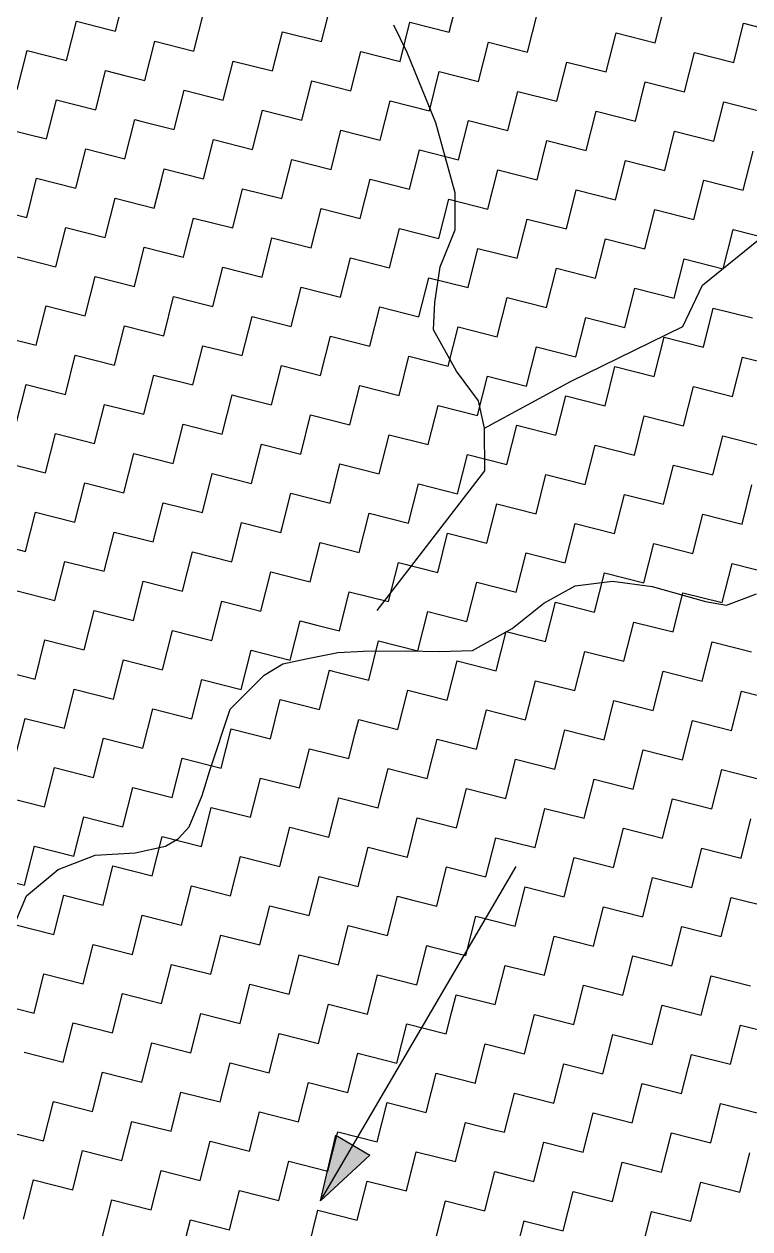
# Model space of a CAD drawing. Header units: metres. Extents: x 281097 to 285452, y 2029380 to 2031700.
# Drawn here: x 284293.6 to 284515.2, y 2030580.9 to 2030948.3 of the extents above; entities that cross this region are included whole.
import ezdxf

# ---------------------------------------------------------------- set-up
doc = ezdxf.new("R2010")
doc.units = ezdxf.units.M
doc.header["$MEASUREMENT"] = 0
doc.layers.add('LINE_WATER', color=4, linetype='Continuous')
doc.layers.add('POLY_HATCH', color=12, linetype='Continuous')

msp = doc.modelspace()

# ---------------------------------------------------------------- hatches: boundary and pattern name
h = msp.add_hatch(color=256)
h.paths.add_polyline_path([(284394.02, 2030606.4), (284388.84, 2030609.44), (284384.09, 2030589.49)])
h.paths.add_polyline_path([(284384.09, 2030589.49), (284399.19, 2030603.37), (284394.02, 2030606.4)])

# ---------------------------------------------------------------- linework, layer by layer
for points in [[(284384.09, 2030589.49), (284443.88, 2030691.39)], [(284384.09, 2030589.49), (284388.84, 2030609.44)], [(284388.84, 2030609.44), (284399.19, 2030603.37)], [(284384.09, 2030589.49), (284399.19, 2030603.37)]]:
    msp.add_lwpolyline(points)
at = {"layer": 'LINE_WATER'}
for p, q in [((284410.6, 2030939.64), (284406.5, 2030948.03)), ((284419.31, 2030918.2), (284410.6, 2030939.64)), ((284425.23, 2030896.91), (284419.31, 2030918.2)), ((284425.2, 2030885.61), (284425.23, 2030896.91)), ((284420.64, 2030874.32), (284425.2, 2030885.61)), ((284500.72, 2030868.74), (284517.79, 2030882.51)), ((284419.01, 2030863.42), (284420.64, 2030874.32)), ((284494.69, 2030856.13), (284500.72, 2030868.74)), ((284418.59, 2030855.04), (284419.01, 2030863.42)), ((284425.6, 2030842.52), (284418.59, 2030855.04)), ((284460.45, 2030839.35), (284494.69, 2030856.13)), ((284432.36, 2030833.46), (284425.6, 2030842.52)), ((284434.2, 2030825.07), (284460.45, 2030839.35)), ((284434.2, 2030825.07), (284432.36, 2030833.46)), ((284434.29, 2030812.04), (284434.2, 2030825.07)), ((284401.44, 2030769.46), (284434.29, 2030812.04)), ((284452.27, 2030771.71), (284461.81, 2030777.01)), ((284461.81, 2030777.01), (284473.27, 2030778.45)), ((284473.27, 2030778.45), (284485.4, 2030776.82)), ((284485.4, 2030776.82), (284501.61, 2030772.23)), ((284508.07, 2030771.08), (284517.16, 2030774.56)), ((284442.6, 2030764.03), (284452.27, 2030771.71)), ((284501.61, 2030772.23), (284508.07, 2030771.08)), ((284430.56, 2030757.3), (284442.6, 2030764.03)), ((284372.58, 2030753.18), (284379.73, 2030754.74)), ((284379.73, 2030754.74), (284389.38, 2030756.64)), ((284389.38, 2030756.64), (284397.21, 2030757.06)), ((284397.21, 2030757.06), (284410.25, 2030757.14)), ((284410.25, 2030757.14), (284420.35, 2030756.99)), ((284420.35, 2030756.99), (284430.56, 2030757.3)), ((284366.9, 2030749.79), (284372.58, 2030753.18)), ((284356.54, 2030739.39), (284366.9, 2030749.79)), ((284350.36, 2030720.71), (284356.54, 2030739.39)), ((284347.96, 2030713.12), (284350.36, 2030720.71)), ((284344.07, 2030703.49), (284347.96, 2030713.12)), ((284340.77, 2030699.99), (284344.07, 2030703.49)), ((284336.79, 2030697.62), (284340.77, 2030699.99)), ((284327.6, 2030695.61), (284336.79, 2030697.62)), ((284304.1, 2030690.47), (284315.35, 2030694.86)), ((284315.35, 2030694.86), (284327.6, 2030695.61)), ((284294.35, 2030682.45), (284304.1, 2030690.47)), ((284289.56, 2030671.13), (284294.35, 2030682.45))]:
    msp.add_line(p, q, dxfattribs=at)
at = {"layer": 'POLY_HATCH', "linetype": 'Continuous'}
for p, q in [((284321.57, 2030946.17), (284324.61, 2030958.14)), ((284423.4, 2030945.85), (284426.44, 2030957.82)), ((284384.46, 2030942.98), (284387.49, 2030954.95)), ((284486.29, 2030942.66), (284489.32, 2030954.63)), ((284345.51, 2030940.1), (284348.55, 2030952.07)), ((284447.35, 2030939.78), (284450.38, 2030951.76)), ((284306.57, 2030937.23), (284309.6, 2030949.2)), ((284309.6, 2030949.2), (284319.55, 2030946.68)), ((284319.55, 2030946.68), (284321.57, 2030946.17)), ((284369.46, 2030934.04), (284372.49, 2030946.01)), ((284372.49, 2030946.01), (284384.46, 2030942.98)), ((284408.4, 2030936.91), (284411.43, 2030948.88)), ((284411.43, 2030948.88), (284423.4, 2030945.85)), ((284471.29, 2030933.72), (284474.32, 2030945.69)), ((284474.32, 2030945.69), (284486.29, 2030942.66)), ((284510.23, 2030936.59), (284513.27, 2030948.56)), ((284513.27, 2030948.56), (284525.24, 2030945.53)), ((284330.51, 2030931.16), (284333.54, 2030943.13)), ((284333.54, 2030943.13), (284345.51, 2030940.1)), ((284432.34, 2030930.85), (284435.38, 2030942.82)), ((284435.38, 2030942.82), (284447.35, 2030939.78)), ((284291.57, 2030928.29), (284294.6, 2030940.26)), ((284294.6, 2030940.26), (284306.57, 2030937.23)), ((284393.4, 2030927.97), (284396.43, 2030939.94)), ((284396.43, 2030939.94), (284408.4, 2030936.91)), ((284495.23, 2030927.65), (284498.26, 2030939.63)), ((284498.26, 2030939.63), (284510.23, 2030936.59)), ((284354.45, 2030925.1), (284357.49, 2030937.07)), ((284357.49, 2030937.07), (284369.46, 2030934.04)), ((284456.28, 2030924.78), (284459.32, 2030936.75)), ((284459.32, 2030936.75), (284471.29, 2030933.72)), ((284315.51, 2030922.22), (284318.54, 2030934.2)), ((284318.54, 2030934.2), (284324.43, 2030932.7)), ((284324.43, 2030932.7), (284330.51, 2030931.16)), ((284378.4, 2030919.03), (284381.43, 2030931)), ((284381.43, 2030931), (284393.4, 2030927.97)), ((284417.34, 2030921.91), (284420.37, 2030933.88)), ((284420.37, 2030933.88), (284432.34, 2030930.85)), ((284339.45, 2030916.16), (284342.48, 2030928.13)), ((284342.48, 2030928.13), (284354.45, 2030925.1)), ((284441.28, 2030915.84), (284444.31, 2030927.81)), ((284444.31, 2030927.81), (284456.28, 2030924.78)), ((284480.23, 2030918.72), (284483.26, 2030930.69)), ((284483.26, 2030930.69), (284495.23, 2030927.65)), ((284300.51, 2030913.29), (284303.54, 2030925.26)), ((284303.54, 2030925.26), (284315.51, 2030922.22)), ((284402.34, 2030912.97), (284405.37, 2030924.94)), ((284405.37, 2030924.94), (284417.34, 2030921.91)), ((284504.17, 2030912.65), (284507.2, 2030924.62)), ((284507.2, 2030924.62), (284519.17, 2030921.59)), ((284363.39, 2030910.1), (284366.42, 2030922.07)), ((284366.42, 2030922.07), (284378.4, 2030919.03)), ((284465.22, 2030909.78), (284468.26, 2030921.75)), ((284468.26, 2030921.75), (284480.23, 2030918.72)), ((284288.53, 2030916.32), (284300.51, 2030913.29)), ((284324.45, 2030907.22), (284327.48, 2030919.19)), ((284327.48, 2030919.19), (284329.32, 2030918.73)), ((284329.32, 2030918.73), (284339.45, 2030916.16)), ((284426.28, 2030906.9), (284429.31, 2030918.88)), ((284429.31, 2030918.88), (284441.28, 2030915.84)), ((284348.39, 2030901.16), (284351.42, 2030913.13)), ((284351.42, 2030913.13), (284363.39, 2030910.1)), ((284387.33, 2030904.03), (284390.37, 2030916)), ((284390.37, 2030916), (284402.34, 2030912.97)), ((284450.22, 2030900.84), (284453.25, 2030912.81)), ((284453.25, 2030912.81), (284465.22, 2030909.78)), ((284489.17, 2030903.71), (284492.2, 2030915.68)), ((284492.2, 2030915.68), (284504.17, 2030912.65)), ((284309.44, 2030898.28), (284312.48, 2030910.25)), ((284312.48, 2030910.25), (284324.45, 2030907.22)), ((284411.28, 2030897.97), (284414.31, 2030909.94)), ((284414.31, 2030909.94), (284426.28, 2030906.9)), ((284513.11, 2030897.65), (284516.14, 2030909.62)), ((284372.33, 2030895.09), (284375.36, 2030907.06)), ((284375.36, 2030907.06), (284387.33, 2030904.03)), ((284474.16, 2030894.77), (284477.19, 2030906.75)), ((284477.19, 2030906.75), (284489.17, 2030903.71)), ((284335.57, 2030900.84), (284336.42, 2030904.19)), ((284336.42, 2030904.19), (284348.39, 2030901.16)), ((284435.22, 2030891.9), (284438.25, 2030903.87)), ((284438.25, 2030903.87), (284450.22, 2030900.84)), ((284294.44, 2030889.34), (284297.47, 2030901.32)), ((284297.47, 2030901.32), (284309.44, 2030898.28)), ((284333.39, 2030892.22), (284335.57, 2030900.84)), ((284357.33, 2030886.15), (284360.36, 2030898.12)), ((284360.36, 2030898.12), (284372.33, 2030895.09)), ((284396.27, 2030889.03), (284399.3, 2030901)), ((284399.3, 2030901), (284411.28, 2030897.97)), ((284459.16, 2030885.84), (284462.19, 2030897.81)), ((284462.19, 2030897.81), (284474.16, 2030894.77)), ((284498.1, 2030888.71), (284501.14, 2030900.68)), ((284501.14, 2030900.68), (284513.11, 2030897.65)), ((284318.38, 2030883.28), (284321.41, 2030895.25)), ((284321.41, 2030895.25), (284333.39, 2030892.22)), ((284420.21, 2030882.96), (284423.25, 2030894.93)), ((284423.25, 2030894.93), (284435.22, 2030891.9)), ((284282.47, 2030892.38), (284294.44, 2030889.34)), ((284381.27, 2030880.09), (284384.3, 2030892.06)), ((284384.3, 2030892.06), (284396.27, 2030889.03)), ((284483.1, 2030879.77), (284486.13, 2030891.74)), ((284486.13, 2030891.74), (284498.1, 2030888.71)), ((284342.95, 2030879.7), (284345.36, 2030889.19)), ((284345.36, 2030889.19), (284357.33, 2030886.15)), ((284444.16, 2030876.9), (284447.19, 2030888.87)), ((284447.19, 2030888.87), (284459.16, 2030885.84)), ((284303.38, 2030874.34), (284306.41, 2030886.31)), ((284306.41, 2030886.31), (284318.38, 2030883.28)), ((284366.27, 2030871.15), (284369.3, 2030883.12)), ((284369.3, 2030883.12), (284381.27, 2030880.09)), ((284405.21, 2030874.02), (284408.24, 2030885.99)), ((284408.24, 2030885.99), (284420.21, 2030882.96)), ((284507.04, 2030873.71), (284510.07, 2030885.68)), ((284510.07, 2030885.68), (284522.05, 2030882.65)), ((284327.32, 2030868.28), (284330.35, 2030880.25)), ((284330.35, 2030880.25), (284342.32, 2030877.21)), ((284342.32, 2030877.21), (284342.95, 2030879.7)), ((284429.15, 2030867.96), (284432.18, 2030879.93)), ((284432.18, 2030879.93), (284444.16, 2030876.9)), ((284468.1, 2030870.83), (284471.13, 2030882.8)), ((284471.13, 2030882.8), (284483.1, 2030879.77)), ((284291.41, 2030877.37), (284303.38, 2030874.34)), ((284390.21, 2030865.09), (284393.24, 2030877.06)), ((284393.24, 2030877.06), (284405.21, 2030874.02)), ((284492.04, 2030864.77), (284495.07, 2030876.74)), ((284495.07, 2030876.74), (284507.04, 2030873.71)), ((284351.26, 2030862.21), (284354.29, 2030874.18)), ((284354.29, 2030874.18), (284366.27, 2030871.15)), ((284453.09, 2030861.89), (284456.13, 2030873.87)), ((284456.13, 2030873.87), (284468.1, 2030870.83)), ((284312.32, 2030859.34), (284315.35, 2030871.31)), ((284315.35, 2030871.31), (284327.32, 2030868.28)), ((284414.15, 2030859.02), (284417.18, 2030870.99)), ((284417.18, 2030870.99), (284429.15, 2030867.96)), ((284336.26, 2030853.27), (284339.29, 2030865.24)), ((284339.29, 2030865.24), (284348.85, 2030862.82)), ((284375.2, 2030856.15), (284378.24, 2030868.12)), ((284378.24, 2030868.12), (284390.21, 2030865.09)), ((284438.09, 2030852.96), (284441.12, 2030864.93)), ((284441.12, 2030864.93), (284453.09, 2030861.89)), ((284477.04, 2030855.83), (284480.07, 2030867.8)), ((284480.07, 2030867.8), (284492.04, 2030864.77)), ((284297.31, 2030850.4), (284300.35, 2030862.37)), ((284300.35, 2030862.37), (284312.32, 2030859.34)), ((284348.85, 2030862.82), (284351.26, 2030862.21)), ((284399.15, 2030850.08), (284402.18, 2030862.05)), ((284402.18, 2030862.05), (284414.15, 2030859.02)), ((284500.98, 2030849.76), (284504.01, 2030861.74)), ((284504.01, 2030861.74), (284515.98, 2030858.7)), ((284360.2, 2030847.21), (284363.23, 2030859.18)), ((284363.23, 2030859.18), (284375.2, 2030856.15)), ((284462.03, 2030846.89), (284465.06, 2030858.86)), ((284465.06, 2030858.86), (284477.04, 2030855.83)), ((284321.26, 2030844.33), (284324.29, 2030856.31)), ((284324.29, 2030856.31), (284336.26, 2030853.27)), ((284423.09, 2030844.02), (284426.12, 2030855.99)), ((284426.12, 2030855.99), (284438.09, 2030852.96)), ((284285.34, 2030853.43), (284297.31, 2030850.4)), ((284345.2, 2030838.27), (284348.23, 2030850.24)), ((284348.23, 2030850.24), (284353.74, 2030848.85)), ((284384.14, 2030841.14), (284387.17, 2030853.11)), ((284387.17, 2030853.11), (284399.15, 2030850.08)), ((284485.97, 2030840.83), (284489.01, 2030852.8)), ((284489.01, 2030852.8), (284500.98, 2030849.76)), ((284306.25, 2030835.4), (284309.28, 2030847.37)), ((284309.28, 2030847.37), (284321.26, 2030844.33)), ((284353.74, 2030848.85), (284360.2, 2030847.21)), ((284408.08, 2030835.08), (284411.12, 2030847.05)), ((284411.12, 2030847.05), (284423.09, 2030844.02)), ((284447.03, 2030837.95), (284450.06, 2030849.92)), ((284450.06, 2030849.92), (284462.03, 2030846.89)), ((284509.92, 2030834.76), (284512.95, 2030846.73)), ((284512.95, 2030846.73), (284524.92, 2030843.7)), ((284369.14, 2030832.21), (284372.17, 2030844.18)), ((284372.17, 2030844.18), (284384.14, 2030841.14)), ((284470.97, 2030831.89), (284474, 2030843.86)), ((284474, 2030843.86), (284485.97, 2030840.83)), ((284330.19, 2030829.33), (284333.23, 2030841.3)), ((284333.23, 2030841.3), (284345.2, 2030838.27)), ((284432.03, 2030829.01), (284435.06, 2030840.99)), ((284435.06, 2030840.99), (284447.03, 2030837.95)), ((284291.25, 2030826.46), (284294.28, 2030838.43)), ((284294.28, 2030838.43), (284306.25, 2030835.4)), ((284393.08, 2030826.14), (284396.11, 2030838.11)), ((284396.11, 2030838.11), (284408.08, 2030835.08)), ((284494.91, 2030825.82), (284497.94, 2030837.79)), ((284497.94, 2030837.79), (284509.92, 2030834.76)), ((284315.19, 2030820.39), (284318.22, 2030832.36)), ((284318.22, 2030832.36), (284330.19, 2030829.33)), ((284354.14, 2030823.27), (284357.17, 2030835.24)), ((284357.17, 2030835.24), (284358.62, 2030834.87)), ((284358.62, 2030834.87), (284369.14, 2030832.21)), ((284417.02, 2030820.08), (284420.06, 2030832.05)), ((284420.06, 2030832.05), (284432.03, 2030829.01)), ((284455.97, 2030822.95), (284459, 2030834.92)), ((284459, 2030834.92), (284470.97, 2030831.89)), ((284378.08, 2030817.2), (284381.11, 2030829.17)), ((284381.11, 2030829.17), (284393.08, 2030826.14)), ((284479.91, 2030816.88), (284482.94, 2030828.86)), ((284482.94, 2030828.86), (284494.91, 2030825.82)), ((284339.13, 2030814.33), (284342.17, 2030826.3)), ((284342.17, 2030826.3), (284354.14, 2030823.27)), ((284440.96, 2030814.01), (284444, 2030825.98)), ((284444, 2030825.98), (284455.97, 2030822.95)), ((284300.19, 2030811.45), (284303.22, 2030823.43)), ((284303.22, 2030823.43), (284315.19, 2030820.39)), ((284402.02, 2030811.14), (284405.05, 2030823.11)), ((284405.05, 2030823.11), (284417.02, 2030820.08)), ((284503.85, 2030810.82), (284506.88, 2030822.79)), ((284506.88, 2030822.79), (284518.85, 2030819.76)), ((284324.13, 2030805.39), (284327.16, 2030817.36)), ((284327.16, 2030817.36), (284339.13, 2030814.33)), ((284365.11, 2030816.3), (284366.11, 2030820.23)), ((284366.11, 2030820.23), (284378.08, 2030817.2)), ((284425.96, 2030805.07), (284428.99, 2030817.04)), ((284428.99, 2030817.04), (284440.96, 2030814.01)), ((284464.91, 2030807.95), (284467.94, 2030819.92)), ((284467.94, 2030819.92), (284479.91, 2030816.88)), ((284288.22, 2030814.49), (284300.19, 2030811.45)), ((284363.07, 2030808.26), (284365.11, 2030816.3)), ((284387.02, 2030802.2), (284390.05, 2030814.17)), ((284390.05, 2030814.17), (284402.02, 2030811.14)), ((284488.85, 2030801.88), (284491.88, 2030813.85)), ((284491.88, 2030813.85), (284503.85, 2030810.82)), ((284348.07, 2030799.33), (284351.1, 2030811.3)), ((284351.1, 2030811.3), (284363.07, 2030808.26)), ((284449.9, 2030799.01), (284452.94, 2030810.98)), ((284452.94, 2030810.98), (284464.91, 2030807.95)), ((284309.13, 2030796.45), (284312.16, 2030808.42)), ((284312.16, 2030808.42), (284324.13, 2030805.39)), ((284410.96, 2030796.13), (284413.99, 2030808.1)), ((284413.99, 2030808.1), (284425.96, 2030805.07)), ((284512.79, 2030795.82), (284515.82, 2030807.79)), ((284333.07, 2030790.39), (284336.1, 2030802.36)), ((284336.1, 2030802.36), (284348.07, 2030799.33)), ((284372.5, 2030795.17), (284375.05, 2030805.23)), ((284375.05, 2030805.23), (284387.02, 2030802.2)), ((284473.84, 2030792.94), (284476.88, 2030804.91)), ((284476.88, 2030804.91), (284488.85, 2030801.88)), ((284294.12, 2030787.51), (284297.16, 2030799.48)), ((284297.16, 2030799.48), (284309.13, 2030796.45)), ((284395.95, 2030787.2), (284398.99, 2030799.17)), ((284398.99, 2030799.17), (284410.96, 2030796.13)), ((284434.9, 2030790.07), (284437.93, 2030802.04)), ((284437.93, 2030802.04), (284449.9, 2030799.01)), ((284497.79, 2030786.88), (284500.82, 2030798.85)), ((284500.82, 2030798.85), (284512.79, 2030795.82)), ((284357.01, 2030784.32), (284360.04, 2030796.29)), ((284360.04, 2030796.29), (284372.01, 2030793.26)), ((284372.01, 2030793.26), (284372.5, 2030795.17)), ((284458.84, 2030784), (284461.87, 2030795.98)), ((284461.87, 2030795.98), (284473.84, 2030792.94)), ((284318.06, 2030781.45), (284321.1, 2030793.42)), ((284321.1, 2030793.42), (284333.07, 2030790.39)), ((284419.9, 2030781.13), (284422.93, 2030793.1)), ((284422.93, 2030793.1), (284434.9, 2030790.07)), ((284282.15, 2030790.55), (284294.12, 2030787.51)), ((284380.95, 2030778.26), (284383.98, 2030790.23)), ((284383.98, 2030790.23), (284395.95, 2030787.2)), ((284482.78, 2030777.94), (284485.82, 2030789.91)), ((284485.82, 2030789.91), (284497.79, 2030786.88)), ((284303.06, 2030772.51), (284306.09, 2030784.48)), ((284306.09, 2030784.48), (284318.06, 2030781.45)), ((284342.01, 2030775.38), (284345.04, 2030787.35)), ((284345.04, 2030787.35), (284357.01, 2030784.32)), ((284404.89, 2030772.19), (284407.93, 2030784.16)), ((284407.93, 2030784.16), (284419.9, 2030781.13)), ((284443.84, 2030775.07), (284446.87, 2030787.04)), ((284446.87, 2030787.04), (284458.84, 2030784)), ((284365.95, 2030769.32), (284368.98, 2030781.29)), ((284368.98, 2030781.29), (284378.16, 2030778.96)), ((284467.78, 2030769), (284470.81, 2030780.97)), ((284470.81, 2030780.97), (284482.78, 2030777.94)), ((284506.72, 2030771.88), (284509.76, 2030783.85)), ((284509.76, 2030783.85), (284521.73, 2030780.81)), ((284327, 2030766.44), (284330.04, 2030778.42)), ((284330.04, 2030778.42), (284342.01, 2030775.38)), ((284378.16, 2030778.96), (284380.95, 2030778.26)), ((284428.83, 2030766.13), (284431.87, 2030778.1)), ((284431.87, 2030778.1), (284443.84, 2030775.07)), ((284291.09, 2030775.54), (284303.06, 2030772.51)), ((284389.89, 2030763.25), (284392.92, 2030775.22)), ((284392.92, 2030775.22), (284404.89, 2030772.19)), ((284491.72, 2030762.94), (284494.75, 2030774.91)), ((284494.75, 2030774.91), (284506.72, 2030771.88)), ((284312, 2030757.51), (284315.03, 2030769.48)), ((284315.03, 2030769.48), (284327, 2030766.44)), ((284350.94, 2030760.38), (284353.98, 2030772.35)), ((284353.98, 2030772.35), (284365.95, 2030769.32)), ((284452.78, 2030760.06), (284455.81, 2030772.03)), ((284455.81, 2030772.03), (284467.78, 2030769)), ((284374.89, 2030754.32), (284377.92, 2030766.29)), ((284377.92, 2030766.29), (284383.04, 2030764.99)), ((284413.83, 2030757.19), (284416.86, 2030769.16)), ((284416.86, 2030769.16), (284428.83, 2030766.13)), ((284476.72, 2030754), (284479.75, 2030765.97)), ((284479.75, 2030765.97), (284491.72, 2030762.94)), ((284335.94, 2030751.44), (284338.97, 2030763.41)), ((284338.97, 2030763.41), (284350.94, 2030760.38)), ((284383.04, 2030764.99), (284389.89, 2030763.25)), ((284437.77, 2030751.12), (284440.81, 2030763.1)), ((284440.81, 2030763.1), (284452.78, 2030760.06)), ((284297, 2030748.57), (284300.03, 2030760.54)), ((284300.03, 2030760.54), (284312, 2030757.51)), ((284398.83, 2030748.25), (284401.86, 2030760.22)), ((284401.86, 2030760.22), (284413.83, 2030757.19)), ((284500.66, 2030747.93), (284503.69, 2030759.9)), ((284503.69, 2030759.9), (284515.66, 2030756.87)), ((284320.94, 2030742.5), (284323.97, 2030754.47)), ((284323.97, 2030754.47), (284335.94, 2030751.44)), ((284359.88, 2030745.38), (284362.92, 2030757.35)), ((284362.92, 2030757.35), (284374.89, 2030754.32)), ((284461.72, 2030745.06), (284464.75, 2030757.03)), ((284464.75, 2030757.03), (284476.72, 2030754)), ((284285.03, 2030751.6), (284297, 2030748.57)), ((284383.83, 2030739.31), (284386.86, 2030751.28)), ((284386.86, 2030751.28), (284387.93, 2030751.01)), ((284387.93, 2030751.01), (284398.83, 2030748.25)), ((284422.77, 2030742.19), (284425.8, 2030754.16)), ((284425.8, 2030754.16), (284437.77, 2030751.12)), ((284485.66, 2030738.99), (284488.69, 2030750.97)), ((284488.69, 2030750.97), (284500.66, 2030747.93)), ((284344.88, 2030736.44), (284347.91, 2030748.41)), ((284347.91, 2030748.41), (284359.88, 2030745.38)), ((284446.71, 2030736.12), (284449.74, 2030748.09)), ((284449.74, 2030748.09), (284461.72, 2030745.06)), ((284305.94, 2030733.56), (284308.97, 2030745.54)), ((284308.97, 2030745.54), (284320.94, 2030742.5)), ((284407.77, 2030733.25), (284410.8, 2030745.22)), ((284410.8, 2030745.22), (284422.77, 2030742.19)), ((284509.6, 2030732.93), (284512.63, 2030744.9)), ((284512.63, 2030744.9), (284524.6, 2030741.87)), ((284368.82, 2030730.37), (284371.85, 2030742.34)), ((284371.85, 2030742.34), (284383.83, 2030739.31)), ((284470.65, 2030730.06), (284473.69, 2030742.03)), ((284473.69, 2030742.03), (284485.66, 2030738.99)), ((284290.93, 2030724.63), (284293.96, 2030736.6)), ((284293.96, 2030736.6), (284305.94, 2030733.56)), ((284329.88, 2030727.5), (284332.91, 2030739.47)), ((284332.91, 2030739.47), (284344.88, 2030736.44)), ((284394.65, 2030731.76), (284395.8, 2030736.28)), ((284395.8, 2030736.28), (284407.77, 2030733.25)), ((284431.71, 2030727.18), (284434.74, 2030739.15)), ((284434.74, 2030739.15), (284446.71, 2030736.12)), ((284353.82, 2030721.44), (284356.85, 2030733.41)), ((284356.85, 2030733.41), (284368.82, 2030730.37)), ((284455.65, 2030721.12), (284458.68, 2030733.09)), ((284458.68, 2030733.09), (284470.65, 2030730.06)), ((284494.6, 2030723.99), (284497.63, 2030735.96)), ((284497.63, 2030735.96), (284509.6, 2030732.93)), ((284314.87, 2030718.56), (284317.91, 2030730.53)), ((284317.91, 2030730.53), (284329.88, 2030727.5)), ((284392.76, 2030724.31), (284394.65, 2030731.76)), ((284416.71, 2030718.24), (284419.74, 2030730.22)), ((284419.74, 2030730.22), (284431.71, 2030727.18)), ((284377.76, 2030715.37), (284380.79, 2030727.34)), ((284380.79, 2030727.34), (284392.76, 2030724.31)), ((284479.59, 2030715.05), (284482.62, 2030727.02)), ((284482.62, 2030727.02), (284494.6, 2030723.99)), ((284299.87, 2030709.62), (284302.9, 2030721.59)), ((284302.9, 2030721.59), (284314.87, 2030718.56)), ((284338.82, 2030712.5), (284341.85, 2030724.47)), ((284341.85, 2030724.47), (284353.82, 2030721.44)), ((284440.65, 2030712.18), (284443.68, 2030724.15)), ((284443.68, 2030724.15), (284455.65, 2030721.12)), ((284362.76, 2030706.43), (284365.79, 2030718.4)), ((284365.79, 2030718.4), (284377.76, 2030715.37)), ((284402.04, 2030710.63), (284404.73, 2030721.28)), ((284404.73, 2030721.28), (284416.71, 2030718.24)), ((284464.59, 2030706.11), (284467.62, 2030718.09)), ((284467.62, 2030718.09), (284479.59, 2030715.05)), ((284503.53, 2030708.99), (284506.57, 2030720.96)), ((284506.57, 2030720.96), (284518.54, 2030717.93)), ((284323.81, 2030703.56), (284326.84, 2030715.53)), ((284326.84, 2030715.53), (284338.82, 2030712.5)), ((284425.64, 2030703.24), (284428.68, 2030715.21)), ((284428.68, 2030715.21), (284440.65, 2030712.18)), ((284287.9, 2030712.66), (284299.87, 2030709.62)), ((284386.7, 2030700.37), (284389.73, 2030712.34)), ((284389.73, 2030712.34), (284401.7, 2030709.31)), ((284401.7, 2030709.31), (284402.04, 2030710.63)), ((284488.53, 2030700.05), (284491.56, 2030712.02)), ((284491.56, 2030712.02), (284503.53, 2030708.99)), ((284347.75, 2030697.49), (284350.79, 2030709.46)), ((284350.79, 2030709.46), (284362.76, 2030706.43)), ((284449.59, 2030697.18), (284452.62, 2030709.15)), ((284452.62, 2030709.15), (284464.59, 2030706.11)), ((284308.81, 2030694.62), (284311.84, 2030706.59)), ((284311.84, 2030706.59), (284323.81, 2030703.56)), ((284371.7, 2030691.43), (284374.73, 2030703.4)), ((284374.73, 2030703.4), (284386.7, 2030700.37)), ((284410.64, 2030694.3), (284413.67, 2030706.27)), ((284413.67, 2030706.27), (284425.64, 2030703.24)), ((284473.53, 2030691.11), (284476.56, 2030703.08)), ((284476.56, 2030703.08), (284488.53, 2030700.05)), ((284512.47, 2030693.99), (284515.5, 2030705.96)), ((284332.75, 2030688.55), (284335.78, 2030700.53)), ((284335.78, 2030700.53), (284347.75, 2030697.49)), ((284434.58, 2030688.24), (284437.61, 2030700.21)), ((284437.61, 2030700.21), (284449.59, 2030697.18)), ((284293.81, 2030685.68), (284296.84, 2030697.65)), ((284296.84, 2030697.65), (284308.81, 2030694.62)), ((284395.64, 2030685.36), (284398.67, 2030697.33)), ((284398.67, 2030697.33), (284407.46, 2030695.11)), ((284497.47, 2030685.05), (284500.5, 2030697.02)), ((284500.5, 2030697.02), (284512.47, 2030693.99)), ((284356.69, 2030682.49), (284359.72, 2030694.46)), ((284359.72, 2030694.46), (284371.7, 2030691.43)), ((284407.46, 2030695.11), (284410.64, 2030694.3)), ((284458.52, 2030682.17), (284461.56, 2030694.14)), ((284461.56, 2030694.14), (284473.53, 2030691.11)), ((284281.83, 2030688.71), (284293.81, 2030685.68)), ((284317.75, 2030679.62), (284320.78, 2030691.59)), ((284320.78, 2030691.59), (284332.75, 2030688.55)), ((284380.63, 2030676.43), (284383.67, 2030688.4)), ((284383.67, 2030688.4), (284395.64, 2030685.36)), ((284419.58, 2030679.3), (284422.61, 2030691.27)), ((284422.61, 2030691.27), (284434.58, 2030688.24)), ((284341.69, 2030673.55), (284344.72, 2030685.52)), ((284344.72, 2030685.52), (284356.69, 2030682.49)), ((284443.52, 2030673.23), (284446.55, 2030685.21)), ((284446.55, 2030685.21), (284458.52, 2030682.17)), ((284482.47, 2030676.11), (284485.5, 2030688.08)), ((284485.5, 2030688.08), (284497.47, 2030685.05)), ((284302.74, 2030670.68), (284305.78, 2030682.65)), ((284305.78, 2030682.65), (284317.75, 2030679.62)), ((284404.58, 2030670.36), (284407.61, 2030682.33)), ((284407.61, 2030682.33), (284412.34, 2030681.13)), ((284412.34, 2030681.13), (284419.58, 2030679.3)), ((284506.41, 2030670.04), (284509.44, 2030682.01)), ((284509.44, 2030682.01), (284521.41, 2030678.98)), ((284365.63, 2030667.49), (284368.66, 2030679.46)), ((284368.66, 2030679.46), (284380.63, 2030676.43)), ((284467.46, 2030667.17), (284470.49, 2030679.14)), ((284470.49, 2030679.14), (284482.47, 2030676.11)), ((284290.77, 2030673.71), (284302.74, 2030670.68)), ((284326.69, 2030664.61), (284329.72, 2030676.58)), ((284329.72, 2030676.58), (284341.69, 2030673.55)), ((284428.52, 2030664.3), (284431.55, 2030676.27)), ((284431.55, 2030676.27), (284443.52, 2030673.23)), ((284350.63, 2030658.55), (284353.66, 2030670.52)), ((284353.66, 2030670.52), (284365.63, 2030667.49)), ((284389.57, 2030661.42), (284392.61, 2030673.39)), ((284392.61, 2030673.39), (284404.58, 2030670.36)), ((284452.46, 2030658.23), (284455.49, 2030670.2)), ((284455.49, 2030670.2), (284467.46, 2030667.17)), ((284491.4, 2030661.1), (284494.44, 2030673.08)), ((284494.44, 2030673.08), (284506.41, 2030670.04)), ((284311.68, 2030655.67), (284314.72, 2030667.65)), ((284314.72, 2030667.65), (284326.69, 2030664.61)), ((284413.51, 2030655.36), (284416.55, 2030667.33)), ((284416.55, 2030667.33), (284417.23, 2030667.16)), ((284417.23, 2030667.16), (284428.52, 2030664.3)), ((284374.57, 2030652.48), (284377.6, 2030664.45)), ((284377.6, 2030664.45), (284389.57, 2030661.42)), ((284476.4, 2030652.17), (284479.43, 2030664.14)), ((284479.43, 2030664.14), (284491.4, 2030661.1)), ((284335.62, 2030649.61), (284338.66, 2030661.58)), ((284338.66, 2030661.58), (284350.63, 2030658.55)), ((284437.46, 2030649.29), (284440.49, 2030661.26)), ((284440.49, 2030661.26), (284452.46, 2030658.23)), ((284296.68, 2030646.74), (284299.71, 2030658.71)), ((284299.71, 2030658.71), (284311.68, 2030655.67)), ((284359.57, 2030643.55), (284362.6, 2030655.52)), ((284362.6, 2030655.52), (284374.57, 2030652.48)), ((284398.51, 2030646.42), (284401.54, 2030658.39)), ((284401.54, 2030658.39), (284413.51, 2030655.36)), ((284500.34, 2030646.1), (284503.38, 2030658.07)), ((284503.38, 2030658.07), (284515.35, 2030655.04)), ((284320.62, 2030640.67), (284323.65, 2030652.64)), ((284323.65, 2030652.64), (284335.62, 2030649.61)), ((284424.19, 2030647.23), (284425.49, 2030652.33)), ((284425.49, 2030652.33), (284437.46, 2030649.29)), ((284461.4, 2030643.23), (284464.43, 2030655.2)), ((284464.43, 2030655.2), (284476.4, 2030652.17)), ((284284.71, 2030649.77), (284296.68, 2030646.74)), ((284383.51, 2030637.48), (284386.54, 2030649.45)), ((284386.54, 2030649.45), (284398.51, 2030646.42)), ((284485.34, 2030637.16), (284488.37, 2030649.13)), ((284488.37, 2030649.13), (284500.34, 2030646.1)), ((284344.56, 2030634.61), (284347.6, 2030646.58)), ((284347.6, 2030646.58), (284359.57, 2030643.55)), ((284422.45, 2030640.35), (284424.19, 2030647.23)), ((284446.39, 2030634.29), (284449.43, 2030646.26)), ((284449.43, 2030646.26), (284461.4, 2030643.23)), ((284305.62, 2030631.73), (284308.65, 2030643.7)), ((284308.65, 2030643.7), (284320.62, 2030640.67)), ((284407.45, 2030631.42), (284410.48, 2030643.39)), ((284410.48, 2030643.39), (284422.45, 2030640.35)), ((284509.28, 2030631.1), (284512.31, 2030643.07)), ((284512.31, 2030643.07), (284524.28, 2030640.04)), ((284329.56, 2030625.67), (284332.59, 2030637.64)), ((284332.59, 2030637.64), (284344.56, 2030634.61)), ((284368.5, 2030628.54), (284371.54, 2030640.51)), ((284371.54, 2030640.51), (284383.51, 2030637.48)), ((284431.58, 2030626.09), (284434.42, 2030637.32)), ((284434.42, 2030637.32), (284446.39, 2030634.29)), ((284470.34, 2030628.22), (284473.37, 2030640.2)), ((284473.37, 2030640.2), (284485.34, 2030637.16)), ((284293.65, 2030634.77), (284305.62, 2030631.73)), ((284392.45, 2030622.48), (284395.48, 2030634.45)), ((284395.48, 2030634.45), (284407.45, 2030631.42)), ((284494.28, 2030622.16), (284497.31, 2030634.13)), ((284497.31, 2030634.13), (284509.28, 2030631.1)), ((284353.5, 2030619.6), (284356.53, 2030631.57)), ((284356.53, 2030631.57), (284368.5, 2030628.54)), ((284455.33, 2030619.29), (284458.37, 2030631.26)), ((284458.37, 2030631.26), (284470.34, 2030628.22)), ((284314.56, 2030616.73), (284317.59, 2030628.7)), ((284317.59, 2030628.7), (284329.56, 2030625.67)), ((284416.39, 2030616.41), (284419.42, 2030628.38)), ((284419.42, 2030628.38), (284431.39, 2030625.35)), ((284431.39, 2030625.35), (284431.58, 2030626.09)), ((284338.5, 2030610.67), (284341.53, 2030622.64)), ((284341.53, 2030622.64), (284353.5, 2030619.6)), ((284377.44, 2030613.54), (284380.48, 2030625.51)), ((284380.48, 2030625.51), (284392.45, 2030622.48)), ((284440.33, 2030610.35), (284443.36, 2030622.32)), ((284443.36, 2030622.32), (284455.33, 2030619.29)), ((284479.27, 2030613.22), (284482.31, 2030625.19)), ((284482.31, 2030625.19), (284494.28, 2030622.16)), ((284299.55, 2030607.79), (284302.59, 2030619.76)), ((284302.59, 2030619.76), (284314.56, 2030616.73)), ((284401.38, 2030607.47), (284404.42, 2030619.44)), ((284404.42, 2030619.44), (284416.39, 2030616.41)), ((284503.22, 2030607.16), (284506.25, 2030619.13)), ((284506.25, 2030619.13), (284518.22, 2030616.1)), ((284362.44, 2030604.6), (284365.47, 2030616.57)), ((284365.47, 2030616.57), (284377.44, 2030613.54)), ((284464.27, 2030604.28), (284467.3, 2030616.25)), ((284467.3, 2030616.25), (284479.27, 2030613.22)), ((284323.49, 2030601.73), (284326.53, 2030613.7)), ((284326.53, 2030613.7), (284338.5, 2030610.67)), ((284425.33, 2030601.41), (284428.36, 2030613.38)), ((284428.36, 2030613.38), (284436.76, 2030611.25)), ((284436.76, 2030611.25), (284440.33, 2030610.35)), ((284287.58, 2030610.82), (284299.55, 2030607.79)), ((284347.44, 2030595.66), (284350.47, 2030607.63)), ((284350.47, 2030607.63), (284362.44, 2030604.6)), ((284386.38, 2030598.54), (284389.41, 2030610.51)), ((284389.41, 2030610.51), (284401.38, 2030607.47)), ((284488.21, 2030598.22), (284491.25, 2030610.19)), ((284491.25, 2030610.19), (284503.22, 2030607.16)), ((284308.49, 2030592.79), (284311.52, 2030604.76)), ((284311.52, 2030604.76), (284323.49, 2030601.73)), ((284410.32, 2030592.47), (284413.36, 2030604.44)), ((284413.36, 2030604.44), (284425.33, 2030601.41)), ((284449.27, 2030595.34), (284452.3, 2030607.32)), ((284452.3, 2030607.32), (284464.27, 2030604.28)), ((284512.15, 2030592.15), (284515.19, 2030604.12)), ((284371.38, 2030589.6), (284374.41, 2030601.57)), ((284374.41, 2030601.57), (284386.38, 2030598.54)), ((284473.21, 2030589.28), (284476.24, 2030601.25)), ((284476.24, 2030601.25), (284488.21, 2030598.22)), ((284332.43, 2030586.72), (284335.47, 2030598.69)), ((284335.47, 2030598.69), (284347.44, 2030595.66)), ((284434.27, 2030586.41), (284437.3, 2030598.38)), ((284437.3, 2030598.38), (284441.65, 2030597.27)), ((284441.65, 2030597.27), (284449.27, 2030595.34)), ((284293.49, 2030583.85), (284296.52, 2030595.82)), ((284296.52, 2030595.82), (284308.49, 2030592.79)), ((284395.32, 2030583.53), (284398.35, 2030595.5)), ((284398.35, 2030595.5), (284410.32, 2030592.47)), ((284497.15, 2030583.22), (284500.18, 2030595.19)), ((284500.18, 2030595.19), (284512.15, 2030592.15)), ((284317.43, 2030577.78), (284320.46, 2030589.76)), ((284320.46, 2030589.76), (284332.43, 2030586.72)), ((284356.38, 2030580.66), (284359.41, 2030592.63)), ((284359.41, 2030592.63), (284371.38, 2030589.6)), ((284419.26, 2030577.47), (284422.29, 2030589.44)), ((284422.29, 2030589.44), (284434.27, 2030586.41)), ((284458.21, 2030580.34), (284461.24, 2030592.31)), ((284461.24, 2030592.31), (284473.21, 2030589.28)), ((284380.32, 2030574.59), (284383.35, 2030586.56)), ((284383.35, 2030586.56), (284395.32, 2030583.53)), ((284482.15, 2030574.28), (284485.18, 2030586.25)), ((284485.18, 2030586.25), (284497.15, 2030583.22)), ((284341.37, 2030571.72), (284344.4, 2030583.69)), ((284344.4, 2030583.69), (284356.38, 2030580.66)), ((284443.2, 2030571.4), (284446.24, 2030583.37)), ((284446.24, 2030583.37), (284446.53, 2030583.3)), ((284446.53, 2030583.3), (284458.21, 2030580.34))]:
    msp.add_line(p, q, dxfattribs=at)

doc.saveas('drawing.dxf')
